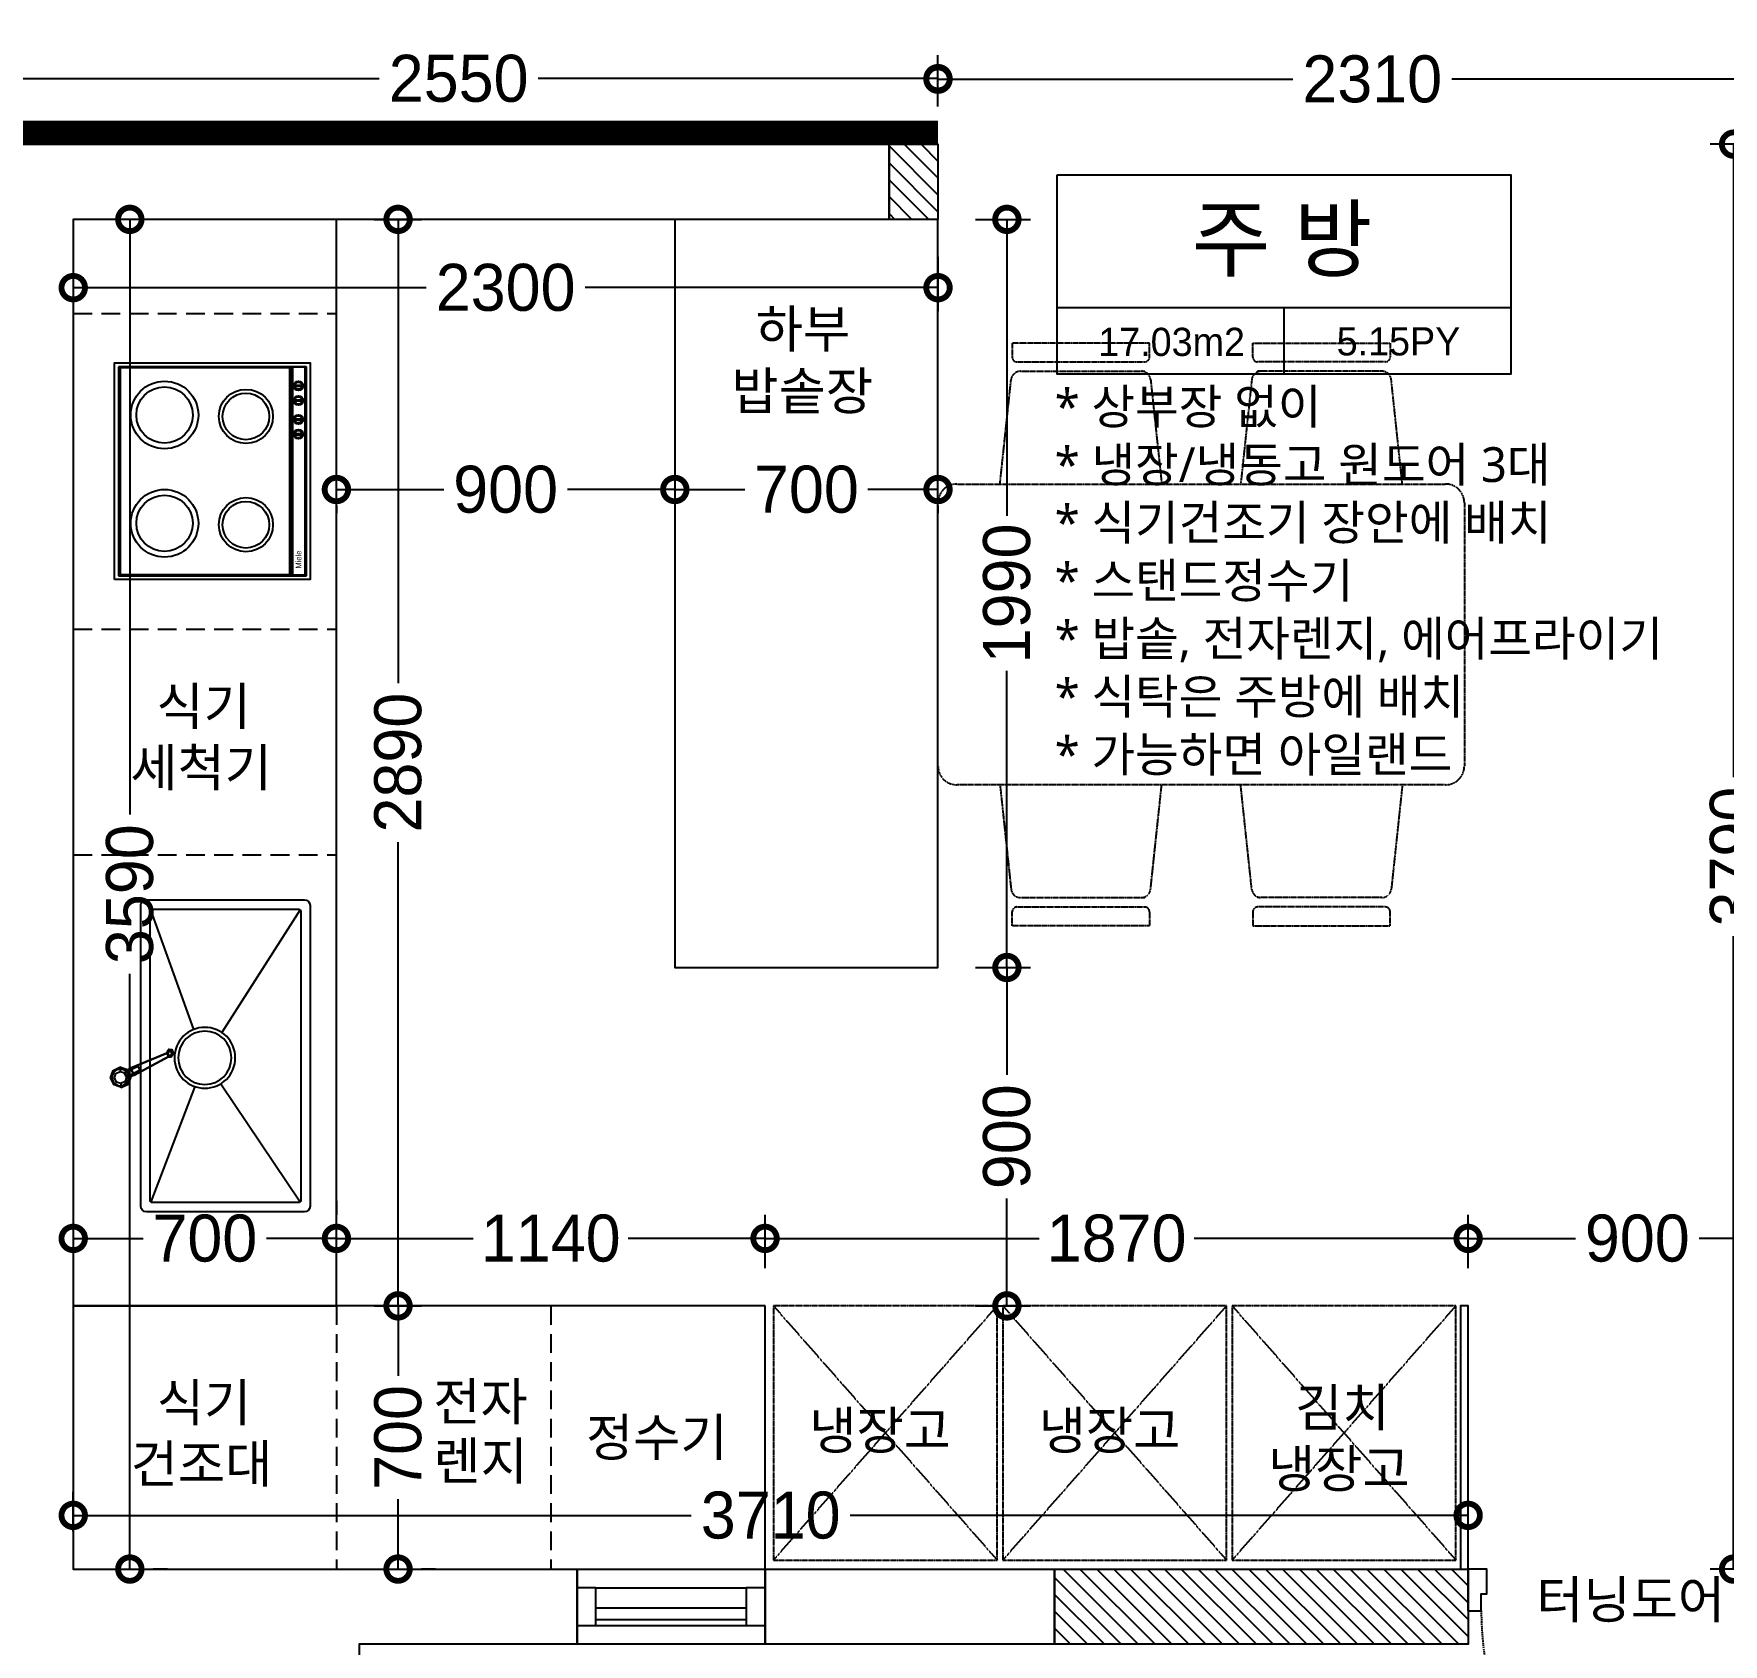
# Model space of a CAD drawing. Header units: millimetres. Extents: x 43335 to 261478, y -4312 to 41218.
# Drawn here: x 50050 to 54543, y 17329 to 21612 of the extents above; entities that cross this region are included whole.
import ezdxf
from ezdxf.enums import TextEntityAlignment as Align

# ---------------------------------------------------------------- set-up
doc = ezdxf.new("R2010")
doc.units = ezdxf.units.MM
for name, pattern in [('CONT', [2, 1, 1]), ('DASHED2', [0.375, 0.25, -0.125]), ('DH-HID2', [1.2, 0.8, -0.4]), ('HID', [2.3, 1.5, -0.8]), ('HIDDEN', [0.375, 0.25, -0.125])]:
    doc.linetypes.add(name, pattern=pattern)
for name, color, linetype in [('0-ELC TEXT', 7, 'Continuous'), ('03-TEXT', 3, 'Continuous'), ('07-dim wal', 5, 'Continuous'), ('CO-FURB-DN', 9, 'Continuous'), ('DIM', 7, 'Continuous'), ('FU-FURM', 251, 'DH-HID2'), ('P-门', 4, 'Continuous'), ('S-DIM', 7, 'Continuous'), ('문자선', 3, 'Continuous'), ('벽1', 2, 'Continuous'), ('인테리어_가구_제작', 6, 'Continuous'), ('인테리어_기타', 8, 'Continuous'), ('인테리어_키친', 6, 'Continuous'), ('인테리어_해치_벽체', 8, 'Continuous'), ('평면_가구', 6, 'Continuous')]:
    doc.layers.add(name, color=color, linetype=linetype)
doc.styles.add('DH-TEXT', font='HANDotum.ttf')
doc.styles.add('넥슨고딕', font='HANDotum.ttf')
doc.styles.add('돋움', font='malgun.ttf')
doc.styles.add('스타일1', font='HANDotum.ttf')
doc.styles.add('코레일둥고', font='HANDotum.ttf')
doc.dimstyles.new('50', dxfattribs={"dimscale": 50, "dimtxt": 2.5, "dimasz": 2.5, "dimexe": 1.25, "dimexo": 2, "dimtad": 0, "dimdec": 0, "dimtxsty": '스타일1', "dimblk": 'DOTSMALL', "dimcen": 2.5, "dimclrd": 1, "dimclre": 1, "dimclrt": 2, "dimadec": 0, "dimazin": 0, "dimtfac": 1, "dimtdec": 0, "dimtix": 1, "dimtmove": 0, "dimatfit": 3, "dimldrblk": 'DOTSMALL', "dimfxl": 1.25, "dimarcsym": 0})

# ---------------------------------------------------------------- blocks, each defined once
blk = doc.blocks.new('_DOTSMALL')
at = {"color": 0, "linetype": 'ByBlock', "const_width": 0.5}
blk.add_lwpolyline([(-0.0625, 0, 1), (0.0625, 0, 1)], format="xyb", close=True, dxfattribs=at)
blk = doc.blocks.new('*D99')
at = {"layer": 'Defpoints', "color": 0, "transparency": 16777216}
for p in [(52454.5, 21492.7), (49904.5, 21318.4), (52454.5, 21318.4)]:
    blk.add_point(p, dxfattribs=at)
at = {"layer": 'S-DIM', "color": 1, "lineweight": -2, "transparency": 16777216}
for p, q in [((49904.5, 21418.4), (49904.5, 21555.2)), ((52454.5, 21418.4), (52454.5, 21555.2)), ((49904.5, 21492.7), (50968.1, 21492.7)), ((52454.5, 21492.7), (51390.8, 21492.7))]:
    blk.add_line(p, q, dxfattribs=at)
at = {"layer": 'S-DIM', "color": 1, "lineweight": -2, "transparency": 16777216, "xscale": 125, "yscale": 125, "zscale": 125, "rotation": 180}
blk.add_blockref('_DOTSMALL', (49904.5, 21492.7), dxfattribs=at)
at = {"layer": 'S-DIM', "color": 1, "lineweight": -2, "transparency": 16777216, "xscale": 125, "yscale": 125, "zscale": 125}
blk.add_blockref('_DOTSMALL', (52454.5, 21492.7), dxfattribs=at)
at = {"layer": 'S-DIM', "color": 2, "transparency": 16777216, "insert": (51179.5, 21492.7), "char_height": 125, "attachment_point": 5, "style": '스타일1'}
blk.add_mtext('2550', dxfattribs=at)
blk = doc.blocks.new('ahsuehd')
blk.add_line((53864.5, -22535.9), (53864.5, -22425.1))
at = {"layer": 'P-门', "ltscale": 15}
for p, q in [((51544.5, -22475.1), (51944.5, -22475.1)), ((51544.5, -22575.1), (51944.5, -22575.1))]:
    blk.add_line(p, q, dxfattribs=at)
for points in [[(51494.5, -22425.1), (51994.5, -22425.1), (51994.5, -22625.1), (51494.5, -22625.1)], [(51544.5, -22575.1), (51544.5, -22475.1), (51494.5, -22475.1), (51494.5, -22575.1), (51544.5, -22575.1)], [(51994.5, -22575.1), (51994.5, -22475.1), (51944.5, -22475.1), (51944.5, -22575.1), (51994.5, -22575.1)]]:
    blk.add_lwpolyline(points, close=True, dxfattribs=at)
at = {"layer": 'P-门'}
blk.add_lwpolyline([(53864.5, -22535.9), (53899.5, -22535.9), (53899.5, -22490.9), (53914.5, -22490.9), (53914.5, -22425.1), (53864.5, -22425.1)], close=True, dxfattribs=at)
at = {"layer": 'P-门', "ltscale": 15}
for points in [[(51944.5, -22529.1), (51544.5, -22529.1)], [(51544.5, -22559.1), (51944.5, -22559.1)]]:
    blk.add_lwpolyline(points, dxfattribs=at)
at = {"layer": 'P-门', "linetype": 'HIDDEN', "ltscale": 15}
blk.add_arc((54729.5, -22535.9), 830, 180, 270, dxfattribs=at)
blk = doc.blocks.new('F-507')
at = {"layer": 'FU-FURM'}
for p, q in [((462.5, 775), (97.4, 775)), ((97.4, 775), (97.4, 737.5)), ((462.5, 737.5), (462.5, 775)), ((737.5, 775), (1102.6, 775)), ((737.5, 737.5), (737.5, 775)), ((1102.6, 775), (1102.6, 737.5)), ((109.9, 725), (450, 725)), ((1090.1, 725), (750, 725)), ((64.9, 400), (94.5, 678.3)), ((119.3, 700), (450, 700)), ((465.4, 678.3), (495, 400)), ((734.6, 678.3), (705, 400)), ((1080.7, 700), (750, 700)), ((1135.1, 400), (1105.5, 678.3)), ((-50, 400), (1250, 400)), ((-100, -350), (-100, 350)), ((1300, 350), (1300, -350)), ((1250, -400), (-50, -400)), ((64.9, -400), (94.5, -678.3)), ((465.4, -678.3), (495, -400)), ((734.6, -678.3), (705, -400)), ((1135.1, -400), (1105.5, -678.3)), ((119.3, -700), (450, -700)), ((1080.7, -700), (750, -700)), ((97.4, -775), (97.4, -737.5)), ((109.9, -725), (450, -725)), ((462.5, -737.5), (462.5, -775)), ((737.5, -737.5), (737.5, -775)), ((1090.1, -725), (750, -725)), ((1102.6, -775), (1102.6, -737.5)), ((462.5, -775), (97.4, -775)), ((737.5, -775), (1102.6, -775))]:
    blk.add_line(p, q, dxfattribs=at)
for centre, radius, start, end in [((109.9, 737.5), 12.5, 180, 270), ((450, 737.5), 12.5, 270, 0), ((750, 737.5), 12.5, 180, 270), ((1090.1, 737.5), 12.5, 270, 0), ((119.3, 675), 25, 90, 172.4054), ((440.6, 675), 25, 7.5946, 90), ((759.4, 675), 25, 90, 172.4054), ((1080.7, 675), 25, 7.5946, 90), ((-50, 350), 50, 90, 180), ((1250, 350), 50, 0, 90), ((-50, -350), 50, 180, 270), ((1250, -350), 50, 270, 0), ((119.3, -675), 25, 187.5946, 270), ((440.6, -675), 25, 270, 352.4054), ((759.4, -675), 25, 187.5946, 270), ((1080.7, -675), 25, 270, 352.4054), ((109.9, -737.5), 12.5, 90, 180), ((450, -737.5), 12.5, 0, 90), ((750, -737.5), 12.5, 90, 180), ((1090.1, -737.5), 12.5, 0, 90)]:
    blk.add_arc(centre, radius, start, end, dxfattribs=at)
blk = doc.blocks.new('FB-009')
at = {"layer": 'CO-FURB-DN', "color": 251}
for p, q in [((10, 510), (10, 10)), ((278, 510), (10, 510)), ((13.4, 505.2), (13.4, 53.7)), ((275.4, 505.2), (13.4, 505.2)), ((566, 510), (266.8, 510)), ((563.4, 505.2), (266.8, 505.2)), ((563.4, 53.7), (563.4, 505.2)), ((566, 10), (566, 510)), ((10, 50), (278, 50)), ((12.2, 46.5), (12.2, 13.4)), ((276.4, 46.5), (12.2, 46.5)), ((13.4, 53.7), (275.4, 53.7)), ((266.8, 53.7), (563.4, 53.7)), ((266.8, 50), (566, 50)), ((564.4, 46.5), (266.8, 46.5)), ((564.4, 13.4), (564.4, 46.5)), ((10, 10), (278, 10)), ((12.2, 13.4), (276.4, 13.4)), ((266.8, 13.4), (564.4, 13.4)), ((266.8, 10), (566, 10)), ((385, 40.6), (385, 21.8)), ((388, 40.6), (388, 21.8)), ((424.2, 40.6), (424.2, 21.8)), ((427.2, 40.6), (427.2, 21.8)), ((474.9, 40.6), (474.9, 21.8)), ((477.9, 40.6), (477.9, 21.8)), ((514, 40.6), (514, 21.8)), ((517, 40.6), (517, 21.8))]:
    blk.add_line(p, q, dxfattribs=at)
at = {"layer": 'CO-FURB-DN'}
blk.add_lwpolyline([(0, 520), (576, 520), (576, 0), (0, 0)], close=True, dxfattribs=at)
at = {"layer": 'CO-FURB-DN', "color": 251}
for centre, radius in [((149.6, 387.2), 89.9), ((149.6, 387.2), 74.9), ((437.6, 387.2), 89.9), ((437.6, 387.2), 74.9), ((145.8, 170.8), 72), ((145.8, 170.8), 62), ((433.8, 170.8), 72), ((433.8, 170.8), 62), ((386.5, 31.2), 12.5), ((386.5, 31.2), 9.52), ((425.6, 31.2), 12.5), ((425.6, 31.2), 9.52), ((476.3, 31.2), 12.5), ((476.3, 31.2), 9.52), ((515.5, 31.2), 12.5), ((515.5, 31.2), 9.52)]:
    blk.add_circle(centre, radius, dxfattribs=at)
at = {"layer": 'CO-FURB-DN', "color": 251, "style": 'DH-TEXT'}
blk.add_text('Miele', height=15, dxfattribs=at).set_placement((29, 23.1))
blk = doc.blocks.new('A$Cd2137294')
at = {"color": 8}
for p, q in [((0, 515.7), (0, 95.7)), ((815, 530.7), (15, 530.7)), ((25, 500.7), (25, 110.7)), ((340.8, 293.2), (26.5, 504.3)), ((800, 505.7), (30, 505.7)), ((803.5, 504.3), (476.8, 296.3)), ((805, 110.7), (805, 500.7)), ((830, 95.7), (830, 515.7)), ((333.3, 224.1), (26.5, 107.2)), ((485.4, 221.7), (803.5, 107.2)), ((30, 105.7), (800, 105.7)), ((15, 80.7), (815, 80.7)), ((369.9, 37.2, 10), (387.7, 73, 30))]:
    blk.add_line(p, q, dxfattribs=at)
for points, elevation in [([(356.2, 0), (375.9, 6.6), (385.1, 25.1), (378.5, 44.7), (360, 54), (340.3, 47.4), (331.1, 28.9), (337.7, 9.2)], -74.1), ([(356.5, 10.4), (368.3, 14.3), (373.8, 25.5), (369.9, 37.2), (358.8, 42.8), (347, 38.8), (341.4, 27.7), (345.4, 15.9)], 10)]:
    blk.add_lwpolyline(points, close=True, dxfattribs=dict(at, elevation=elevation))
blk.add_lwpolyline([(356.5, 10.4), (368.3, 14.3), (373.8, 25.5), (369.9, 37.2), (358.8, 42.8), (347, 38.8), (341.4, 27.7), (345.4, 15.9)], close=True, dxfattribs=at)
for centre, radius in [((409.8, 250.8), 81), ((409.8, 250.8), 71), ((357.5, 25.9), 21.9)]:
    blk.add_circle(centre, radius, dxfattribs=at)
for centre, radius, start, end in [((15, 515.7), 15, 90, 180), ((30, 500.7), 5, 90, 180), ((800, 500.7), 5, 0, 90), ((815, 515.7), 15, 0, 90), ((15, 95.7), 15, 180, 270), ((30, 110.7), 5, 180, 270), ((800, 110.7), 5, 270, 0), ((815, 95.7), 15, 270, 0)]:
    blk.add_arc(centre, radius, start, end, dxfattribs=at)
for points in [[(422.5, 150.1, 20), (382.5, 53.3, -30), (364, 62.5, -30), (413.2, 154.7, 20)], [(364, 62.5, -50), (364, 62.5, -30), (413.2, 154.7, 20), (413.2, 154.7)], [(422.5, 150.1), (413.2, 154.7), (364, 62.5, -50), (382.5, 53.3, -50)], [(382.5, 53.3, -30), (382.5, 53.3, -50), (422.5, 150.1), (422.5, 150.1, 20)], [(421.6, 167.8, -10), (421.9, 163.2, 40), (416.1, 159.4, 40), (412, 161.5, -10)], [(422.5, 150.1), (423, 149.9, -10), (412.7, 155, -10), (413.2, 154.7)], [(422.7, 154.5, 40), (422.5, 150.1, 20), (413.2, 154.7, 20), (416.6, 152.6, 40)], [(421.9, 163.2, 40), (428.1, 160.2, 40), (431.9, 162.7, -10), (421.6, 167.8, -10)], [(431.9, 162.7, -10), (428.1, 160.2, 40), (428.5, 153.3, 40), (432.6, 156.2, -10)], [(339.9, 47, -70), (347, 38.8), (341.4, 27.7), (330.6, 28.5, -70)], [(358.8, 42.8), (347, 38.8), (339.9, 47, -70), (359.5, 53.6, -70)], [(376.6, 78.6, 30), (358.8, 42.8, 10), (358.8, 42.8), (376.6, 78.6, 30)], [(369.9, 37.2, 10), (358.8, 42.8, 10), (376.6, 78.6, 30), (387.7, 73, 30)], [(376.6, 78.6, 30), (387.7, 73, 30), (369.9, 37.2), (358.8, 42.8)], [(382.5, 53.3, -30), (369.9, 37.2), (358.8, 42.8), (364, 62.5, -30)], [(358.8, 42.8), (364, 62.5, -30), (364, 62.5, -50), (359.5, 53.6, -70)], [(359.5, 53.6, -70), (358.8, 42.8), (369.9, 37.2), (378, 44.3, -70)], [(378, 44.3, -70), (382.5, 53.3, -50), (364, 62.5, -50), (359.5, 53.6, -70)], [(369.9, 37.2, 10), (369.9, 37.2, 10), (387.7, 73, 30), (369.9, 37.2)], [(382.5, 53.3, -30), (369.9, 37.2), (378, 44.3, -70), (382.5, 53.3, -50)], [(373.8, 25.5), (369.9, 37.2), (378, 44.3, -70), (384.6, 24.7, -70)]]:
    blk.add_3dface(points, dxfattribs=at)
for points, invisible_edges in [([(413.2, 154.7), (412.7, 155, -10), (412, 161.5, -10), (416.1, 159.4, 40)], 8), ([(416.1, 159.4, 40), (416.6, 152.6, 40), (413.2, 154.7, 20), (413.2, 154.7)], 8), ([(428.5, 153.3, 40), (428.1, 160.2, 40), (421.9, 163.2, 40), (416.1, 159.4, 40)], 8), ([(416.1, 159.4, 40), (416.6, 152.6, 40), (422.7, 154.5, 40), (428.5, 153.3, 40)], 8), ([(422.7, 154.5, 40), (422.5, 150.1, 20), (422.5, 150.1), (423, 149.9, -10)], 8), ([(423, 149.9, -10), (432.6, 156.2, -10), (428.5, 153.3, 40), (422.7, 154.5, 40)], 8), ([(358.8, 42.8, 10), (347, 38.8, 10), (341.4, 27.7, 10), (345.4, 15.9, 10)], 8), ([(369.9, 37.2, 10), (358.8, 42.8, 10), (345.4, 15.9, 10), (356.5, 10.4, 10)], 10), ([(356.5, 10.4, 10), (368.3, 14.3, 10), (373.8, 25.5, 10), (369.9, 37.2, 10)], 8)]:
    blk.add_3dface(points, dxfattribs=dict(at, invisible_edges=invisible_edges))
blk = doc.blocks.new('aheishx')
at = {"layer": '인테리어_해치_벽체'}
h = blk.add_hatch(dxfattribs=at)
h.set_pattern_fill('ANSI31', color=256, scale=10, angle=450)
h.paths.add_polyline_path([(52324.5, 41318.4), (52454.5, 41318.4), (52454.5, 41118.4), (52324.5, 41118.4)])
h.paths.add_polyline_path([(52764.5, 37528.3), (53864.5, 37528.3), (53864.5, 37328.5), (52764.5, 37328.5)])
edge = h.paths.add_edge_path()
edge.add_arc((53994.5, 43177.4), 500, 180, 270)
edge.add_line((53994.5, 42677.4), (54394.5, 42677.4))
edge.add_line((54394.5, 42677.4), (54394.5, 42777.4))
edge.add_line((54394.5, 42777.4), (53994.5, 42777.4))
edge.add_arc((53994.5, 43177.4), 400, 180, 270, ccw=False)
edge.add_line((53594.5, 43177.4), (53494.5, 43177.4))
edge = h.paths.add_edge_path()
edge.add_arc((53994.5, 43777.4), 500, 90, 180, ccw=False)
edge.add_line((53994.5, 44277.4), (54394.5, 44277.4))
edge.add_line((54394.5, 44277.4), (54394.5, 44177.4))
edge.add_line((54394.5, 44177.4), (53994.5, 44177.4))
edge.add_arc((53994.5, 43777.4), 400, 90, 180)
edge.add_line((53594.5, 43777.4), (53494.5, 43777.4))
h.paths.add_polyline_path([(54964.5, 41318.4), (55314.5, 41318.4), (55314.5, 41218.4), (54964.5, 41218.4)])
h.paths.add_polyline_path([(56264.5, 41318.4), (56754.5, 41318.4), (56754.5, 41218.4), (56264.5, 41218.4)])
h.paths.add_polyline_path([(54964.5, 39338.4), (55314.5, 39338.4), (55314.5, 39138.4), (54964.5, 39138.4)])
h.paths.add_polyline_path([(56264.5, 39338.4), (56399.5, 39338.4), (56399.5, 39138.4), (56264.5, 39138.4)])
h.paths.add_polyline_path([(58404.5, 39338.4), (58404.5, 40068.4), (58334.5, 40068.4), (58334.5, 39338.4)])
h.paths.add_polyline_path([(58334.5, 39338.4), (57629.5, 39338.4), (57629.5, 39468.4), (58334.5, 39468.4)])
h.paths.add_polyline_path([(59824.5, 48177.4), (60444.5, 48177.4), (60444.5, 48032.4), (59824.5, 48032.4)])
h.paths.add_polyline_path([(45604.5, 38658.4), (46204.5, 38658.4), (46204.5, 38588.4), (45604.5, 38588.4)])
h.paths.add_polyline_path([(45254.5, 38658.4), (45254.5, 39263.4), (45384.5, 39263.4), (45384.5, 38658.4)])
h.paths.add_polyline_path([(46709.5, 46807.4), (46709.5, 43768.4), (46609.5, 43768.4), (46609.5, 46807.4)])
h = blk.add_hatch(dxfattribs=at)
h.set_pattern_fill('ANSI31', color=256, scale=10, angle=450)
h.paths.add_polyline_path([(52324.5, 41318.4), (52454.5, 41318.4), (52454.5, 41118.4), (52324.5, 41118.4)])
at = {"layer": '문자선'}
for points in [[(52324.5, 41318.4), (52454.5, 41318.4), (52454.5, 41118.4), (52324.5, 41118.4)], [(52764.5, 37528.3), (53864.5, 37528.3), (53864.5, 37328.5), (52764.5, 37328.5)]]:
    blk.add_lwpolyline(points, close=True, dxfattribs=at)
blk = doc.blocks.new('aheishxsdfe')
at = {"layer": '벽1'}
blk.add_lwpolyline([(51494.4, 37328.5), (50914.6, 37328.5), (50914.6, 36798.4), (50144.6, 36798.4), (50144.6, 35798.4), (51064.5, 35798.4), (51064.5, 35938.4), (51164.5, 35938.4), (51164.5, 35698.4), (49954.5, 35697.3), (49954.5, 41118.4), (49904.5, 41118.4), (49904.5, 41318.4), (52324.5, 41318.4), (52324.5, 41118.4), (50154.5, 41118.4), (50154.5, 37528.4), (51494.4, 37528.4), (51494.4, 37328.5)], dxfattribs=at)
blk.add_lwpolyline([(51994.4, 37528.4), (52764.5, 37528.3), (52764.5, 37328.5), (51994.4, 37328.5)], close=True, dxfattribs=at)
blk = doc.blocks.new('*D324')
at = {"layer": 'Defpoints', "color": 0, "transparency": 16777216}
for p in [(50854.5, 21118.4), (50854.5, 18228.4), (51018.4, 18228.4)]:
    blk.add_point(p, dxfattribs=at)
at = {"layer": 'S-DIM', "color": 1, "lineweight": -2, "transparency": 16777216}
for p, q in [((50954.5, 21118.4), (51080.9, 21118.4)), ((51018.4, 21118.4), (51018.4, 19884.8)), ((51018.4, 18228.4), (51018.4, 19462.1)), ((50954.5, 18228.4), (51080.9, 18228.4))]:
    blk.add_line(p, q, dxfattribs=at)
at = {"layer": 'S-DIM', "color": 1, "lineweight": -2, "transparency": 16777216, "xscale": 125, "yscale": 125, "zscale": 125}
for p, rotation in [((51018.4, 21118.4), 90), ((51018.4, 18228.4), 270)]:
    blk.add_blockref('_DOTSMALL', p, dxfattribs=dict(at, rotation=rotation))
at = {"layer": 'S-DIM', "color": 2, "transparency": 16777216, "insert": (51018.4, 19673.4), "char_height": 125, "attachment_point": 5, "rotation": 90, "style": '스타일1'}
blk.add_mtext('2890', dxfattribs=at)
blk = doc.blocks.new('*D325')
at = {"layer": 'Defpoints', "color": 0, "transparency": 16777216}
for p in [(50154.5, 21118.4), (52454.5, 21118.4), (50154.5, 20936.7)]:
    blk.add_point(p, dxfattribs=at)
at = {"layer": 'S-DIM', "color": 1, "lineweight": -2, "transparency": 16777216}
for p, q in [((50154.5, 21018.4), (50154.5, 20874.2)), ((52454.5, 21018.4), (52454.5, 20874.2)), ((50154.5, 20936.7), (51093.1, 20936.7)), ((52454.5, 20936.7), (51515.8, 20936.7))]:
    blk.add_line(p, q, dxfattribs=at)
at = {"layer": 'S-DIM', "color": 1, "lineweight": -2, "transparency": 16777216, "xscale": 125, "yscale": 125, "zscale": 125, "rotation": 180}
blk.add_blockref('_DOTSMALL', (50154.5, 20936.7), dxfattribs=at)
at = {"layer": 'S-DIM', "color": 1, "lineweight": -2, "transparency": 16777216, "xscale": 125, "yscale": 125, "zscale": 125}
blk.add_blockref('_DOTSMALL', (52454.5, 20936.7), dxfattribs=at)
at = {"layer": 'S-DIM', "color": 2, "transparency": 16777216, "insert": (51304.5, 20936.7), "char_height": 125, "attachment_point": 5, "style": '스타일1'}
blk.add_mtext('2300', dxfattribs=at)
blk = doc.blocks.new('*D326')
at = {"layer": 'Defpoints', "color": 0, "transparency": 16777216}
for p in [(53864.5, 18407.9), (51994.5, 18228.4), (53864.5, 18228.4)]:
    blk.add_point(p, dxfattribs=at)
at = {"layer": 'S-DIM', "color": 1, "lineweight": -2, "transparency": 16777216}
for p, q in [((51994.5, 18328.4), (51994.5, 18470.4)), ((53864.5, 18328.4), (53864.5, 18470.4)), ((51994.5, 18407.9), (52723.5, 18407.9)), ((53864.5, 18407.9), (53135.5, 18407.9))]:
    blk.add_line(p, q, dxfattribs=at)
at = {"layer": 'S-DIM', "color": 1, "lineweight": -2, "transparency": 16777216, "xscale": 125, "yscale": 125, "zscale": 125, "rotation": 180}
blk.add_blockref('_DOTSMALL', (51994.5, 18407.9), dxfattribs=at)
at = {"layer": 'S-DIM', "color": 1, "lineweight": -2, "transparency": 16777216, "xscale": 125, "yscale": 125, "zscale": 125}
blk.add_blockref('_DOTSMALL', (53864.5, 18407.9), dxfattribs=at)
at = {"layer": 'S-DIM', "color": 2, "transparency": 16777216, "insert": (52929.5, 18407.9), "char_height": 125, "attachment_point": 5, "style": '스타일1'}
blk.add_mtext('1870', dxfattribs=at)
blk = doc.blocks.new('*D327')
at = {"layer": 'Defpoints', "color": 0, "transparency": 16777216}
for p in [(50854.5, 18407.9), (50854.5, 18228.4), (51994.5, 18228.4)]:
    blk.add_point(p, dxfattribs=at)
at = {"layer": 'S-DIM', "color": 1, "lineweight": -2, "transparency": 16777216}
for p, q in [((50854.5, 18328.4), (50854.5, 18470.4)), ((51994.5, 18328.4), (51994.5, 18470.4)), ((50854.5, 18407.9), (51218.5, 18407.9)), ((51994.5, 18407.9), (51630.5, 18407.9))]:
    blk.add_line(p, q, dxfattribs=at)
at = {"layer": 'S-DIM', "color": 1, "lineweight": -2, "transparency": 16777216, "xscale": 125, "yscale": 125, "zscale": 125, "rotation": 180}
blk.add_blockref('_DOTSMALL', (50854.5, 18407.9), dxfattribs=at)
at = {"layer": 'S-DIM', "color": 1, "lineweight": -2, "transparency": 16777216, "xscale": 125, "yscale": 125, "zscale": 125}
blk.add_blockref('_DOTSMALL', (51994.5, 18407.9), dxfattribs=at)
at = {"layer": 'S-DIM', "color": 2, "transparency": 16777216, "insert": (51424.5, 18407.9), "char_height": 125, "attachment_point": 5, "style": '스타일1'}
blk.add_mtext('1140', dxfattribs=at)
blk = doc.blocks.new('*D328')
at = {"layer": 'Defpoints', "color": 0, "transparency": 16777216}
for p in [(50154.5, 18407.9), (50154.5, 18407.9), (50854.5, 18407.9)]:
    blk.add_point(p, dxfattribs=at)
at = {"layer": 'S-DIM', "color": 1, "lineweight": -2, "transparency": 16777216}
for p, q in [((50154.5, 18507.9), (50154.5, 18470.4)), ((50854.5, 18507.9), (50854.5, 18470.4)), ((50154.5, 18407.9), (50340.7, 18407.9)), ((50854.5, 18407.9), (50668.3, 18407.9))]:
    blk.add_line(p, q, dxfattribs=at)
at = {"layer": 'S-DIM', "color": 1, "lineweight": -2, "transparency": 16777216, "xscale": 125, "yscale": 125, "zscale": 125, "rotation": 180}
blk.add_blockref('_DOTSMALL', (50154.5, 18407.9), dxfattribs=at)
at = {"layer": 'S-DIM', "color": 1, "lineweight": -2, "transparency": 16777216, "xscale": 125, "yscale": 125, "zscale": 125}
blk.add_blockref('_DOTSMALL', (50854.5, 18407.9), dxfattribs=at)
at = {"layer": 'S-DIM', "color": 2, "transparency": 16777216, "insert": (50504.5, 18407.9), "char_height": 125, "attachment_point": 5, "style": '스타일1'}
blk.add_mtext('700', dxfattribs=at)
blk = doc.blocks.new('*D329')
at = {"layer": 'Defpoints', "color": 0, "transparency": 16777216}
for p in [(51017.7, 18228.4), (51017.7, 17528.4), (51018.4, 17528.4)]:
    blk.add_point(p, dxfattribs=at)
at = {"layer": 'S-DIM', "color": 1, "lineweight": -2, "transparency": 16777216}
for p, q in [((51018.4, 18228.4), (51018.4, 18042.3)), ((51117.7, 18228.4), (51080.9, 18228.4)), ((51018.4, 17528.4), (51018.4, 17714.6)), ((51117.7, 17528.4), (51080.9, 17528.4))]:
    blk.add_line(p, q, dxfattribs=at)
at = {"layer": 'S-DIM', "color": 1, "lineweight": -2, "transparency": 16777216, "xscale": 125, "yscale": 125, "zscale": 125}
for p, rotation in [((51018.4, 18228.4), 90), ((51018.4, 17528.4), 270)]:
    blk.add_blockref('_DOTSMALL', p, dxfattribs=dict(at, rotation=rotation))
at = {"layer": 'S-DIM', "color": 2, "transparency": 16777216, "insert": (51018.4, 17878.4), "char_height": 125, "attachment_point": 5, "rotation": 90, "style": '스타일1'}
blk.add_mtext('700', dxfattribs=at)
blk = doc.blocks.new('*D330')
at = {"layer": 'Defpoints', "color": 0, "transparency": 16777216}
for p in [(54764.5, 18407.9), (53864.5, 18328.4), (54764.5, 18328.4)]:
    blk.add_point(p, dxfattribs=at)
at = {"layer": 'S-DIM', "color": 1, "lineweight": -2, "transparency": 16777216}
for p, q in [((53864.5, 18428.4), (53864.5, 18470.4)), ((54764.5, 18428.4), (54764.5, 18470.4)), ((53864.5, 18407.9), (54150.2, 18407.9)), ((54764.5, 18407.9), (54478.7, 18407.9))]:
    blk.add_line(p, q, dxfattribs=at)
at = {"layer": 'S-DIM', "color": 1, "lineweight": -2, "transparency": 16777216, "xscale": 125, "yscale": 125, "zscale": 125, "rotation": 180}
blk.add_blockref('_DOTSMALL', (53864.5, 18407.9), dxfattribs=at)
at = {"layer": 'S-DIM', "color": 1, "lineweight": -2, "transparency": 16777216, "xscale": 125, "yscale": 125, "zscale": 125}
blk.add_blockref('_DOTSMALL', (54764.5, 18407.9), dxfattribs=at)
at = {"layer": 'S-DIM', "color": 2, "transparency": 16777216, "insert": (54314.5, 18407.9), "char_height": 125, "attachment_point": 5, "style": '스타일1'}
blk.add_mtext('900', dxfattribs=at)
blk = doc.blocks.new('*D331')
at = {"layer": 'Defpoints', "color": 0, "transparency": 16777216}
for p in [(50154.5, 17671.2), (50154.5, 17528.4), (53864.5, 17528.3)]:
    blk.add_point(p, dxfattribs=at)
at = {"layer": 'S-DIM', "color": 1, "lineweight": -2, "transparency": 16777216}
for p, q in [((50154.5, 17628.4), (50154.5, 17733.7)), ((53864.5, 17628.3), (53864.5, 17733.7)), ((50154.5, 17671.2), (51797.8, 17671.2)), ((53864.5, 17671.2), (52221.2, 17671.2))]:
    blk.add_line(p, q, dxfattribs=at)
at = {"layer": 'S-DIM', "color": 1, "lineweight": -2, "transparency": 16777216, "xscale": 125, "yscale": 125, "zscale": 125, "rotation": 180}
blk.add_blockref('_DOTSMALL', (50154.5, 17671.2), dxfattribs=at)
at = {"layer": 'S-DIM', "color": 1, "lineweight": -2, "transparency": 16777216, "xscale": 125, "yscale": 125, "zscale": 125}
blk.add_blockref('_DOTSMALL', (53864.5, 17671.2), dxfattribs=at)
at = {"layer": 'S-DIM', "color": 2, "transparency": 16777216, "insert": (52009.5, 17671.2), "char_height": 125, "attachment_point": 5, "style": '스타일1'}
blk.add_mtext('3710', dxfattribs=at)
blk = doc.blocks.new('*D332')
at = {"layer": 'Defpoints', "color": 0, "transparency": 16777216}
for p in [(50305, 21118.4), (50305, 17528.4), (50305, 17528.4)]:
    blk.add_point(p, dxfattribs=at)
at = {"layer": 'S-DIM', "color": 1, "lineweight": -2, "transparency": 16777216}
for p, q in [((50305, 21118.4), (50305, 19535.1)), ((50405, 21118.4), (50367.5, 21118.4)), ((50305, 17528.4), (50305, 19111.7)), ((50405, 17528.4), (50367.5, 17528.4))]:
    blk.add_line(p, q, dxfattribs=at)
at = {"layer": 'S-DIM', "color": 1, "lineweight": -2, "transparency": 16777216, "xscale": 125, "yscale": 125, "zscale": 125}
for p, rotation in [((50305, 21118.4), 90), ((50305, 17528.4), 270)]:
    blk.add_blockref('_DOTSMALL', p, dxfattribs=dict(at, rotation=rotation))
at = {"layer": 'S-DIM', "color": 2, "transparency": 16777216, "insert": (50305, 19323.4), "char_height": 125, "attachment_point": 5, "rotation": 90, "style": '스타일1'}
blk.add_mtext('3590', dxfattribs=at)
blk = doc.blocks.new('*D333')
at = {"layer": 'Defpoints', "color": 0, "transparency": 16777216}
for p in [(54764.5, 21491.2), (52454.5, 21318.4), (54764.5, 21318.4)]:
    blk.add_point(p, dxfattribs=at)
at = {"layer": 'S-DIM', "color": 1, "lineweight": -2, "transparency": 16777216}
for p, q in [((52454.5, 21418.4), (52454.5, 21553.7)), ((54764.5, 21418.4), (54764.5, 21553.7)), ((52454.5, 21491.2), (53398.1, 21491.2)), ((54764.5, 21491.2), (53820.8, 21491.2))]:
    blk.add_line(p, q, dxfattribs=at)
at = {"layer": 'S-DIM', "color": 1, "lineweight": -2, "transparency": 16777216, "xscale": 125, "yscale": 125, "zscale": 125, "rotation": 180}
blk.add_blockref('_DOTSMALL', (52454.5, 21491.2), dxfattribs=at)
at = {"layer": 'S-DIM', "color": 1, "lineweight": -2, "transparency": 16777216, "xscale": 125, "yscale": 125, "zscale": 125}
blk.add_blockref('_DOTSMALL', (54764.5, 21491.2), dxfattribs=at)
at = {"layer": 'S-DIM', "color": 2, "transparency": 16777216, "insert": (53609.5, 21491.2), "char_height": 125, "attachment_point": 5, "style": '스타일1'}
blk.add_mtext('2310', dxfattribs=at)
blk = doc.blocks.new('*D334')
at = {"layer": 'Defpoints', "color": 0, "transparency": 16777216}
for p in [(54764.5, 21318.4), (54570.7, 17528.3), (54764.5, 17528.3)]:
    blk.add_point(p, dxfattribs=at)
at = {"layer": 'S-DIM', "color": 1, "lineweight": -2, "transparency": 16777216}
for p, q in [((54664.5, 21318.4), (54508.2, 21318.4)), ((54570.7, 21318.4), (54570.7, 19635.1)), ((54570.7, 17528.3), (54570.7, 19211.7)), ((54664.5, 17528.3), (54508.2, 17528.3))]:
    blk.add_line(p, q, dxfattribs=at)
at = {"layer": 'S-DIM', "color": 1, "lineweight": -2, "transparency": 16777216, "xscale": 125, "yscale": 125, "zscale": 125}
for p, rotation in [((54570.7, 21318.4), 90), ((54570.7, 17528.3), 270)]:
    blk.add_blockref('_DOTSMALL', p, dxfattribs=dict(at, rotation=rotation))
at = {"layer": 'S-DIM', "color": 2, "transparency": 16777216, "insert": (54570.7, 19423.4), "char_height": 125, "attachment_point": 5, "rotation": 90, "style": '스타일1'}
blk.add_mtext('3790', dxfattribs=at)
blk = doc.blocks.new('*D335')
at = {"layer": 'Defpoints', "color": 0, "transparency": 16777216}
for p in [(51754.5, 20457.7), (52454.5, 20457.7), (52454.5, 20399.8)]:
    blk.add_point(p, dxfattribs=at)
at = {"layer": 'S-DIM', "color": 1, "lineweight": -2, "transparency": 16777216}
for p, q in [((51754.5, 20399.8), (51940.7, 20399.8)), ((51754.5, 20357.7), (51754.5, 20337.3)), ((52454.5, 20399.8), (52268.3, 20399.8)), ((52454.5, 20357.7), (52454.5, 20337.3))]:
    blk.add_line(p, q, dxfattribs=at)
at = {"layer": 'S-DIM', "color": 1, "lineweight": -2, "transparency": 16777216, "xscale": 125, "yscale": 125, "zscale": 125, "rotation": 180}
blk.add_blockref('_DOTSMALL', (51754.5, 20399.8), dxfattribs=at)
at = {"layer": 'S-DIM', "color": 1, "lineweight": -2, "transparency": 16777216, "xscale": 125, "yscale": 125, "zscale": 125}
blk.add_blockref('_DOTSMALL', (52454.5, 20399.8), dxfattribs=at)
at = {"layer": 'S-DIM', "color": 2, "transparency": 16777216, "insert": (52104.5, 20399.8), "char_height": 125, "attachment_point": 5, "style": '스타일1'}
blk.add_mtext('700', dxfattribs=at)
blk = doc.blocks.new('*D336')
at = {"layer": 'Defpoints', "color": 0, "transparency": 16777216}
for p in [(50854.5, 20457.7), (51754.5, 20457.7), (50854.5, 20399.8)]:
    blk.add_point(p, dxfattribs=at)
at = {"layer": 'S-DIM', "color": 1, "lineweight": -2, "transparency": 16777216}
for p, q in [((50854.5, 20399.8), (51140.2, 20399.8)), ((50854.5, 20357.7), (50854.5, 20337.3)), ((51754.5, 20399.8), (51468.7, 20399.8)), ((51754.5, 20357.7), (51754.5, 20337.3))]:
    blk.add_line(p, q, dxfattribs=at)
at = {"layer": 'S-DIM', "color": 1, "lineweight": -2, "transparency": 16777216, "xscale": 125, "yscale": 125, "zscale": 125, "rotation": 180}
blk.add_blockref('_DOTSMALL', (50854.5, 20399.8), dxfattribs=at)
at = {"layer": 'S-DIM', "color": 1, "lineweight": -2, "transparency": 16777216, "xscale": 125, "yscale": 125, "zscale": 125}
blk.add_blockref('_DOTSMALL', (51754.5, 20399.8), dxfattribs=at)
at = {"layer": 'S-DIM', "color": 2, "transparency": 16777216, "insert": (51304.5, 20399.8), "char_height": 125, "attachment_point": 5, "style": '스타일1'}
blk.add_mtext('900', dxfattribs=at)
blk = doc.blocks.new('*D337')
at = {"layer": 'Defpoints', "color": 0, "transparency": 16777216}
for p in [(52454.5, 21118.4), (52454.5, 19128.4), (52637.8, 19128.4)]:
    blk.add_point(p, dxfattribs=at)
at = {"layer": 'S-DIM', "color": 1, "lineweight": -2, "transparency": 16777216}
for p, q in [((52554.5, 21118.4), (52700.3, 21118.4)), ((52637.8, 21118.4), (52637.8, 20329.4)), ((52637.8, 19128.4), (52637.8, 19917.4)), ((52554.5, 19128.4), (52700.3, 19128.4))]:
    blk.add_line(p, q, dxfattribs=at)
at = {"layer": 'S-DIM', "color": 1, "lineweight": -2, "transparency": 16777216, "xscale": 125, "yscale": 125, "zscale": 125}
for p, rotation in [((52637.8, 21118.4), 90), ((52637.8, 19128.4), 270)]:
    blk.add_blockref('_DOTSMALL', p, dxfattribs=dict(at, rotation=rotation))
at = {"layer": 'S-DIM', "color": 2, "transparency": 16777216, "insert": (52637.8, 20123.4), "char_height": 125, "attachment_point": 5, "rotation": 90, "style": '스타일1'}
blk.add_mtext('1990', dxfattribs=at)
blk = doc.blocks.new('*D338')
at = {"layer": 'Defpoints', "color": 0, "transparency": 16777216}
for p in [(52454.5, 19128.4), (52454.5, 18228.4), (52637.8, 18228.4)]:
    blk.add_point(p, dxfattribs=at)
at = {"layer": 'S-DIM', "color": 1, "lineweight": -2, "transparency": 16777216}
for p, q in [((52554.5, 19128.4), (52700.3, 19128.4)), ((52637.8, 19128.4), (52637.8, 18842.6)), ((52637.8, 18228.4), (52637.8, 18514.1)), ((52554.5, 18228.4), (52700.3, 18228.4))]:
    blk.add_line(p, q, dxfattribs=at)
at = {"layer": 'S-DIM', "color": 1, "lineweight": -2, "transparency": 16777216, "xscale": 125, "yscale": 125, "zscale": 125}
for p, rotation in [((52637.8, 19128.4), 90), ((52637.8, 18228.4), 270)]:
    blk.add_blockref('_DOTSMALL', p, dxfattribs=dict(at, rotation=rotation))
at = {"layer": 'S-DIM', "color": 2, "transparency": 16777216, "insert": (52637.8, 18678.4), "char_height": 125, "attachment_point": 5, "rotation": 90, "style": '스타일1'}
blk.add_mtext('900', dxfattribs=at)

msp = doc.modelspace()

# ---------------------------------------------------------------- hatches: boundary and pattern name
at = {"layer": '인테리어_가구_제작', "linetype": 'CONT', "ltscale": 200}
h = msp.add_hatch(dxfattribs=at)
h.set_pattern_fill('ANGLE', color=8)
h.set_pattern_definition([(0, (0, 0), (0, 6.985), [5.08, -1.905]), (90, (0, 0), (-6.985, 4e-16), [5.08, -1.905])])
edge = h.paths.add_edge_path()
edge.add_arc((45414.4, 27192.4), 60, 0, 360)
edge = h.paths.add_edge_path()
edge.add_arc((55124.4, 17688.4), 60, 0, 360)
edge = h.paths.add_edge_path()
edge.add_arc((60284.5, 27192.4), 60, 0, 360)

# ---------------------------------------------------------------- linework, layer by layer
at = {"color": 244, "linetype": 'HID', "ltscale": 30, "true_color": 0x991b1e, "const_width": 65}
msp.add_lwpolyline([(49904.5, 21348.4), (52454.5, 21348.4)], dxfattribs=at)
at = {"layer": 'FU-FURM'}
for p, q in [((52017, 18228.4), (52612, 17552.4)), ((52017, 17552.4), (52612, 18228.4)), ((52627, 18228.4), (53222, 17552.4)), ((52627, 17552.4), (53222, 18228.4)), ((53237, 18228.4), (53832, 17552.4)), ((53237, 17552.4), (53832, 18228.4))]:
    msp.add_line(p, q, dxfattribs=at)
for points in [[(52017, 17552.4), (52612, 17552.4), (52612, 18228.4), (52017, 18228.4)], [(52627, 17552.4), (53222, 17552.4), (53222, 18228.4), (52627, 18228.4)], [(53237, 17552.4), (53832, 17552.4), (53832, 18228.4), (53237, 18228.4)]]:
    msp.add_lwpolyline(points, close=True, dxfattribs=at)
at = {"layer": '인테리어_기타', "color": 152, "true_color": 0x2776bb}
msp.add_line((53374.8, 20706.2), (53374.8, 20883), dxfattribs=at)
msp.add_lwpolyline([(52771.2, 21236.8), (53978.4, 21236.8), (53978.4, 20883), (52771.2, 20883)], close=True, dxfattribs=at)
msp.add_lwpolyline([(53978.4, 20883), (53978.4, 20706.2), (52771.2, 20706.2), (52771.2, 20883)], dxfattribs=at)
at = {"layer": '인테리어_키친', "color": 8, "linetype": 'DASHED2', "ltscale": 200}
for points in [[(50154.5, 20868.4), (50854.5, 20868.4)], [(50154.5, 20028.4), (50854.5, 20028.4)], [(50154.5, 19428.4), (50854.5, 19428.4)], [(50854.5, 18228.4), (50854.5, 17528.4)], [(51424.5, 18228.4), (51424.5, 17528.4)]]:
    msp.add_lwpolyline(points, dxfattribs=at)
at = {"layer": '평면_가구'}
for points in [[(50154.5, 21118.4), (50154.5, 18228.4), (50854.5, 18228.4), (50854.5, 21118.4), (50154.5, 21118.4)], [(51754.5, 21118.4), (51754.5, 19128.4), (52454.5, 19128.4), (52454.5, 21118.4), (51754.5, 21118.4)], [(53864.5, 17528.3), (53864.5, 18228.3), (53844.5, 18228.3), (53844.5, 17528.3), (53864.5, 17528.3)]]:
    msp.add_lwpolyline(points, dxfattribs=at)
msp.add_lwpolyline([(51994.5, 18228.4), (50154.5, 18228.4), (50154.5, 17528.4), (51994.5, 17528.4)], close=True, dxfattribs=at)

# ---------------------------------------------------------------- block references
at = {"layer": '07-dim wal'}
msp.add_blockref('F-507', (52554.5, 20014.4), dxfattribs=at)
at = {"layer": 'CO-FURB-DN', "rotation": 89.99999999999997}
msp.add_blockref('FB-009', (50784.5, 20160.4), dxfattribs=at)
at = {"layer": 'DIM'}
for name, p in [('ahsuehd', (0, 39953.5)), ('aheishxsdfe', (0, -20000)), ('aheishx', (0, -20000))]:
    msp.add_blockref(name, p, dxfattribs=at)
at = {"layer": '인테리어_가구_제작', "color": 8, "xscale": -1, "rotation": 270}
msp.add_blockref('A$Cd2137294', (50253.7, 18478.4), dxfattribs=at)

# ---------------------------------------------------------------- texts
at = {"layer": '0-ELC TEXT', "style": '코레일둥고'}
for s, p in [('하부', (51969.8, 20776.7)), ('밥솥장', (51905.1, 20612)), ('식기', (50375.9, 19773.4)), ('세척기', (50306.4, 19610.5)), ('식기', (50376.9, 17921.4)), ('전자', (51112.3, 17923.8)), ('김치', (53404.6, 17908.4)), ('정수기', (51518.5, 17829)), ('냉장고', (52112.3, 17847.4)), ('냉장고', (52722.3, 17847.4)), ('건조대', (50307.4, 17758.5)), ('렌지', (51112.3, 17766.2)), ('냉장고', (53332.3, 17745.3)), ('터닝도어', (54045.8, 17397.4))]:
    msp.add_text(s, height=100, dxfattribs=at).set_placement(p)
at = {"layer": '03-TEXT'}
for s, height, style, p in [('주 방', 166.67, '코레일둥고', (53369.9, 20983.3)), ('17.03m2', 75, '넥슨고딕', (53075.8, 20755)), ('5.15PY', 75, '넥슨고딕', (53679.3, 20756.4))]:
    msp.add_text(s, height=height, dxfattribs=dict(at, style=style)).set_placement(p, align=Align.CENTER)
at = {"layer": '문자선', "insert": (52765, 20666.5), "char_height": 92.489, "attachment_point": 1, "style": '돋움'}
msp.add_mtext_dynamic_manual_height_columns('* 상부장 없이\\P* 냉장/냉동고 원도어 3대 ^J* 식기건조기 장안에 배치^J* 스탠드정수기\\P* 밥솥, 전자렌지, 에어프라이기\\P* 식탁은 주방에 배치\\P* 가능하면 아일랜드', width=2262.594, gutter_width=137.5, heights=[4379], dxfattribs=at)

# ---------------------------------------------------------------- dimensions: what is measured, and where the dimension line sits
at = {"layer": 'S-DIM'}
for base, p1, p2, picture, middle in [((52454.5, 21492.7), (49904.5, 21318.4), (52454.5, 21318.4), '*D99', (51179.5, 21492.7)), ((54764.5, 21491.2), (52454.5, 21318.4), (54764.5, 21318.4), '*D333', (53609.5, 21491.2)), ((50154.5, 20936.7), (52454.5, 21118.4), (50154.5, 21118.4), '*D325', (51304.5, 20936.7)), ((50854.5, 20399.8), (51754.5, 20457.7), (50854.5, 20457.7), '*D336', (51304.5, 20399.8)), ((52454.5, 20399.8), (51754.5, 20457.7), (52454.5, 20457.7), '*D335', (52104.5, 20399.8)), ((50154.5, 18407.9), (50854.5, 18407.9), (50154.5, 18407.9), '*D328', (50504.5, 18407.9)), ((50854.5, 18407.9), (51994.5, 18228.4), (50854.5, 18228.4), '*D327', (51424.5, 18407.9)), ((53864.5, 18407.9), (51994.5, 18228.4), (53864.5, 18228.4), '*D326', (52929.5, 18407.9)), ((54764.5, 18407.9), (53864.5, 18328.4), (54764.5, 18328.4), '*D330', (54314.5, 18407.9)), ((50154.5, 17671.2), (53864.5, 17528.3), (50154.5, 17528.4), '*D331', (52009.5, 17671.2))]:
    dim = msp.add_linear_dim(base=base, p1=p1, p2=p2, dimstyle='50', dxfattribs=at)
    dim.commit()
    dim.dimension.update_dxf_attribs({"geometry": picture, "text_midpoint": middle})
for base, p1, p2, picture, middle in [((54570.7, 17528.3), (54764.5, 21318.4), (54764.5, 17528.3), '*D334', (54570.7, 19423.4)), ((50305, 17528.4), (50305, 21118.4), (50305, 17528.4), '*D332', (50305, 19323.4)), ((51018.4, 18228.4), (50854.5, 21118.4), (50854.5, 18228.4), '*D324', (51018.4, 19673.4)), ((52637.8, 19128.4), (52454.5, 21118.4), (52454.5, 19128.4), '*D337', (52637.8, 20123.4)), ((52637.8, 18228.4), (52454.5, 19128.4), (52454.5, 18228.4), '*D338', (52637.8, 18678.4)), ((51018.4, 17528.4), (51017.7, 18228.4), (51017.7, 17528.4), '*D329', (51018.4, 17878.4))]:
    dim = msp.add_linear_dim(base=base, p1=p1, p2=p2, angle=90, dimstyle='50', dxfattribs=at)
    dim.commit()
    dim.dimension.update_dxf_attribs({"geometry": picture, "text_midpoint": middle})

doc.saveas('drawing.dxf')
